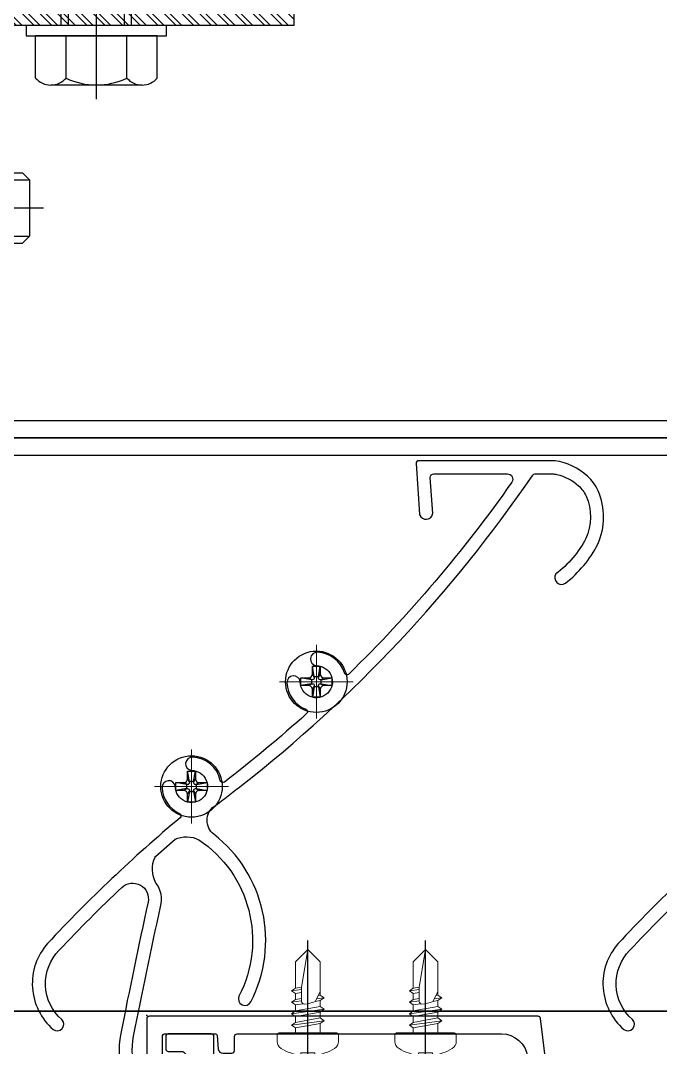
# Model space of a CAD drawing. Header units: millimetres. Extents: x -1379 to 1385823, y -4884429 to 548763.
# Drawn here: x 454575.7 to 454648.5, y -2440390.8 to -2440273.8 of the extents above; entities that cross this region are included whole.
import ezdxf

# ---------------------------------------------------------------- set-up
doc = ezdxf.new("R2010")
doc.units = ezdxf.units.MM
doc.set_wipeout_variables(frame=1)
doc.linetypes.add('CENTER', pattern=[50.800000000000004, 31.75, -6.35, 6.35, -6.35])
doc.linetypes.add('HIDDEN', pattern=[0.375, 0.25, -0.125])
for name, color, linetype in [('000 - STRUCTURE_STEEL_ACCESORIES_MAIN_COLOR_2', 7, 'Continuous'), ('000 - STRUCTURE_STEEL_ACCESORIES_WIPEOUT_', 7, 'Continuous'), ('010 - ASPG_ACCESSORIES_HATCH_', 7, 'Continuous'), ('010 - ASPG_ACCESSORIES_MAIN_COLOR_1', 7, 'Continuous'), ('010 - ASPG_ACCESSORIES_SUB_COLOR_1', 7, 'Continuous'), ('010 - ASPG_ACCESSORIES_SUB_COLOR_2', 7, 'Continuous'), ('010 - ASPG_ACCESSORIES_SYMBOL_', 7, 'Continuous'), ('010 - ASPG_ACCESSORIES_WIPEOUT_', 7, 'Continuous'), ('010 - ASPG_EXTR_DEF_SUB', 7, 'Continuous'), ('010 - ASPG_EXTR_MAIN_COLOR_2', 7, 'Continuous'), ('010 - ASPG_FASTERN_DEF_SUB', 7, 'Continuous'), ('010 - ASPG_FASTERN_MAIN_COLOR_1', 7, 'Continuous'), ('010 - ASPG_FASTERN_SUB_COLOR_2', 7, 'Continuous'), ('010 - ASPG_FASTERN_SUB_COLOR_3', 7, 'Continuous'), ('010 - ASPG_FRAMING_MAIN_COLOR_2', 7, 'Continuous'), ('010 - ASPG_FRAMING_SUB_COLOR_2', 7, 'Continuous'), ('010 - ASPG_FRAMING_WIPEOUT_', 7, 'Continuous'), ('BOLT & SCREW', 7, 'Continuous'), ('Center Line', 7, 'CENTER')]:
    doc.layers.add(name, color=color, linetype=linetype)
doc.layers.add('12-GRID', color=7, linetype='CENTER', lineweight=13)
doc.layers.add('SCREW', color=7, linetype='Continuous', lineweight=5)
pattern_1 = [(45, (68845973.91123614, -106253.6340706302), (-4.041115254481119, 4.041115254481119), []), (45, (68845976.60531414, -106253.6340706302), (-4.041115254481119, 4.041115254481119), [])]

# ---------------------------------------------------------------- blocks, each defined once
blk = doc.blocks.new('PZG35-9D5')
at = {"layer": 'Center Line', "color": 7}
blk.add_line((1.4210854715202e-14, 3.733653355866409), (1.4210854715202e-14, -10.53404386090006), dxfattribs=at)
at = {"layer": 'SCREW', "color": 7}
for p, q in [((-1.399999999999963, 2.842170943040401e-14), (-1.399999999999963, -1.090192378864657)), ((1.399999999999991, 0), (1.399999999999991, -0.5901923788647139)), ((-1.850000000000009, -1.399999999999977), (1.850000000000037, -0.8999999999999773)), ((-1.850000000000009, -1.399999999999977), (-1.399999999999963, -1.090192378864685)), ((-1.399999999999963, -1.090192378864685), (1.399999999999991, -0.5901923788646855)), ((1.850000000000037, -0.8999999999999773), (1.399999999999991, -0.5901923788646855)), ((1.850000000000037, -0.8999999999999773), (1.399999999999991, -1.209807621135297)), ((-1.850000000000009, -1.399999999999977), (-1.399999999999963, -1.709807621135297)), ((-1.850000000000009, -2.699999999999989), (1.850000000000037, -2.199999999999989)), ((-1.399999999999963, -1.709807621135297), (1.399999999999991, -1.209807621135297)), ((-1.399999999999963, -1.709807621135269), (-1.399999999999963, -2.390192378864697)), ((-1.399999999999963, -2.390192378864697), (1.399999999999991, -1.890192378864697)), ((1.399999999999991, -1.209807621135269), (1.399999999999991, -1.890192378864725)), ((1.850000000000037, -2.199999999999989), (1.399999999999991, -1.890192378864697)), ((1.850000000000037, -2.199999999999989), (1.399999999999991, -2.509807621135309)), ((-1.850000000000009, -2.699999999999989), (-1.399999999999963, -2.390192378864697)), ((-1.850000000000009, -2.699999999999989), (-1.399999999999963, -3.009807621135309)), ((-1.399999999999963, -3.009807621135309), (1.399999999999991, -2.509807621135309)), ((-1.399999999999963, -3.009807621135309), (-1.399999999999963, -3.690192378864708)), ((0.5619885887190463, -3.339837273736322), (1.399999999999991, -3.190192378864708)), ((0.7141825614195483, -3.653488843051434), (1.850000000000037, -3.5)), ((1.399999999999991, -2.50980762113528), (1.399999999999991, -3.190192378864708)), ((1.850000000000037, -3.5), (1.399999999999991, -3.190192378864708)), ((1.850000000000037, -3.5), (1.399999999999991, -3.80980762113532)), ((-1.850000000000009, -4), (-1.399999999999963, -3.690192378864708)), ((-1.850000000000009, -4), (-0.9911470940920566, -3.883938796498938)), ((-1.850000000000009, -4), (-1.399999999999963, -4.30980762113532)), ((-1.399999999999963, -3.690192378864708), (-0.8446989986695002, -3.591031485769975)), ((-1.399999999999963, -4.30980762113532), (-1.184865735341859, -4.271390788160659)), ((-1.399999999999963, -4.309807621135349), (-1.399999999999963, -8.099999999999966)), ((0.7141825614195483, -3.932275020881832), (1.399999999999991, -3.80980762113532)), ((0.7141825614195483, -4.612659778611231), (1.399999999999991, -4.49019237886472)), ((1.399999999999991, -3.809807621135349), (1.399999999999991, -4.490192378864691)), ((1.850000000000037, -4.800000000000011), (1.399999999999991, -4.49019237886472)), ((0.7141825614195483, -4.953488843051389), (1.850000000000037, -4.800000000000011)), ((0.7141825614195483, -5.232275020881843), (1.399999999999991, -5.109807621135332)), ((1.850000000000037, -4.800000000000011), (1.399999999999991, -5.109807621135332)), ((1.399999999999991, -5.109807621135332), (1.399999999999991, -8.099999999999966)), ((1.4210854715202e-14, -9.5), (-1.399999999999963, -8.099999999999966)), ((1.4210854715202e-14, -9.5), (1.399999999999991, -8.099999999999966))]:
    blk.add_line(p, q, dxfattribs=at)
blk.add_lwpolyline([(1.4210854715202e-14, -9.5), (0.7141825614195483, -5.232275020881843), (0.7141825614195483, -3.600899293750615, 0.4176573264866609), (0.4106596181599826, -3.300919979679151, 0.1081021898226624), (-0.8446989986694433, -3.591031485769975), (-1.399999999999991, -4.701675652739141)], format="xyb", dxfattribs=at)
blk = doc.blocks.new('*U3139')
at = {"layer": 'SCREW', "color": 7}
blk.add_lwpolyline([(3.026373332565058, 1.780836269555209, 0.09905967801670053), (0.7999999999999687, 2.546427498927414), (0.7999999999999687, 2.274284095813357), (-0.800000000000054, 2.274284095813357), (-0.800000000000054, 2.546427498927414, 0.09905967801670058), (-3.026373332565143, 1.780836269555209, 0.2665876613401604), (-3.500000000000043, 0.9556546004010897), (-3.500000000000043, 0.1999999999999886, 0.4142135623730938), (-3.300000000000054, 0), (3.299999999999997, 0, 0.4142135623731049), (3.499999999999986, 0.1999999999999886), (3.499999999999957, 0.9556546004010897, 0.2665876613401604)], format="xyb", close=True, dxfattribs=at)
blk.add_blockref('PZG35-9D5', (-1.4210854715202e-14, 0), dxfattribs=at)
blk = doc.blocks.new('*U3144')
at = {"color": 7}
blk.add_point((0, 0), dxfattribs=at)
at = {"layer": '010 - ASPG_ACCESSORIES_MAIN_COLOR_1', "color": 7}
blk.add_lwpolyline([(-39.69999999902211, -0.5999999995172398, 0.4142135623731156), (-39.99999999883585, -0.8999999995638059), (-39.99999999883585, -7.366962144914214, 0.5773502691897371), (-39.65044321701862, -7.568778847059366), (-36.64260295056738, -5.832201459393036, 0.7673269879794871), (-36.78520590183325, -5.299999999645297), (-37.89999999874271, -5.299999999645297, -0.4142135623735732), (-38.19999999902211, -4.999999999656938), (-38.19999999902211, -2.799999999587089, -0.4142135623730951), (-37.99999999883585, -2.59999999951724), (-32.18326623388566, -2.59999999951724, -0.3888787318530097), (-31.98402729420923, -2.782568851142787), (-31.8474567013327, -4.343577870872468, 0.3888787318530089), (-31.34935935237445, -4.799999999528882), (-30.29999999911524, -4.799999999528882, 0.4142135623732408), (-29.99999999883585, -4.499999999540523), (-29.99999999883585, -2.899999999505599, -0.4142135623731785), (-29.69999999902211, -2.59999999951724), (0.4107479506637901, -2.59999999951724, -0.3789692262628873), (3.38851808081381, -5.235465979035143), (7.952927200356498, -42.5207682372482, 0.4465929586642906), (11.6177961837966, -45.07649022702281, -0.4898018444424612), (16.07846395508386, -48.68238816667036), (16.06490363762714, -49.36225294566866, -0.1824796859550777), (15.80227640201338, -50.01801436272836, -0.2679491924113072), (15.32539491611533, -50.16829426406803, 1.122114645179816), (15.09990952932276, -52.3421093734276, 0.4050039718497206), (18.0645059288945, -49.40213623346681), (18.07806624681689, -48.72227145435209, 0.4898054953707174), (11.15966573380865, -43.12966807454978, -0.4465970485362636), (9.938031048281118, -42.27776159492242), (4.866356541635469, -0.8481197821154633, 0.3641755342157969), (4.570876519894227, -0.5999999995172398)], format="xyb", close=True, dxfattribs=at)
at = {"layer": '010 - ASPG_EXTR_DEF_SUB', "color": 7}
for p in [(-39.99999999883585, -0.4999999995172402), (43.44495566345738, -76.89999999944341), (43.44495566345738, -77.49999999954052)]:
    blk.add_point(p, dxfattribs=at)
at = {"layer": '010 - ASPG_EXTR_MAIN_COLOR_2', "color": 7}
blk.add_lwpolyline([(11.37409105408005, -48.15170148877115), (11.47245816211216, -47.43577758665815), (12.17779493960552, -47.55667202338264), (12.29266474000178, -46.78670596401826, -0.5355375090189683), (14.1918134491425, -49.16870282323253, 0.9915718169393263), (15.66379558271728, -49.57599316951273, 1.157025413028558), (8.792231505503878, -48.77291728999153, -0.6885576205791355), (8.274611146422103, -48.98797988444021), (-17.14292736421339, -22.16859813180672), (-32.34153279638849, -6.131750148785431), (-32.34153279638849, -2.899999981694054, 0.4143115081626392), (-32.64163311407901, -2.59999999951724), (-37.54163311352022, -2.59999999951724, 0.4141156188887998), (-37.84153278893791, -2.899999981635847), (-37.84153278893791, -4.299999988411218, 0.4142135623731781), (-37.54153279098682, -4.599999986478724), (-35.98884801496752, -4.599999986478724, -0.205894629290155), (-35.77110154624097, -4.693635078269653), (33.22969053988345, -77.49999999954052), (43.14495566324331, -77.49999999954052, 0.6681786376628355), (43.35708769806661, -76.98786796536915), (40.5215537941549, -74.1523340573247, 0.6681786381757795), (40.00942175951786, -74.36446609156592), (40.00942175951786, -75.99999999802712), (33.87471885257401, -75.99999999802712), (11.86384030175395, -52.7751643466243, -0.5583539238224016), (12.08261241135187, -51.95244935475676, 0.7662751832817146), (12.03674733010121, -50.39291741001107, -0.4385828234445206), (10.70630855322815, -48.05207626283555)], format="xyb", close=True, dxfattribs=at)
at = {"layer": 'SCREW', "color": 7, "rotation": 180}
for p in [(-21.64901723782532, -2.499999999924694), (-8.237076249206439, -2.499999999924694)]:
    blk.add_blockref('*U3139', p, dxfattribs=at)
blk = doc.blocks.new('*U3052')
at = {"color": 7}
blk.add_wipeout([(1440.0000000029759, 4.0000000015470505), (60.00000000297587, 4.000000000000455), (60.00000000297587, 69.30000000000041), (1440.0000000029759, 69.300000001547)], dxfattribs=at).dxf.layer = '010 - ASPG_FRAMING_WIPEOUT_'
at = {"layer": '010 - ASPG_FRAMING_MAIN_COLOR_2', "color": 7}
blk.add_lwpolyline([(1410.00000000414, 69.30000000154668), (90.00000000181171, 69.3), (90.00000000181171, 6), (1410.00000000414, 6.000000001546685)], close=True, dxfattribs=at)
at = {"layer": '010 - ASPG_FRAMING_SUB_COLOR_2', "color": 7}
for points in [[(1440.000000002976, 4.000000001546685), (60.00000000297587, 4), (60.00000000297587, 69.3), (1440.000000002976, 69.30000000154668)], [(60.00000000297587, 2.000000000715772), (60.00000000297587, 4), (1440.000000002976, 4.000000001546685), (1440.000000002976, 2.000000002262457)]]:
    blk.add_lwpolyline(points, close=True, dxfattribs=at)
at = {"color": 7, "rotation": 180}
for p in [(1326.770309460117, 69.3), (1391.770309460117, 69.3)]:
    blk.add_blockref('*U3144', p, dxfattribs=at)
blk = doc.blocks.new('*U3138')
at = {"layer": '12-GRID', "color": 7, "linetype": 'CENTER'}
for p, q in [((5.684341886080801e-14, -6.200000000000029), (5.684341886080801e-14, 2.200000000000029)), ((-4.199999999999973, -2), (4.200000000000085, -2))]:
    blk.add_line(p, q, dxfattribs=at)
at = {"layer": 'BOLT & SCREW', "color": 7}
for p, q in [((-0.2288719817826677, -1.446462371730204), (-0.4418749999998197, -0.2325000000002947)), ((-0.2288719817826677, -1.542256036434869), (-0.4418749999998197, -1.116250000000048)), ((0.2288719817822642, -1.446462371730562), (0.4418749999996946, -0.2324999999999764)), ((0.2288719817822642, -1.542256036434869), (0.4418749999996946, -1.116250000000048)), ((-0.553537628269381, -1.771128018217196), (-1.767499999999847, -1.558125000000442)), ((-0.553537628269381, -2.228871981782805), (-1.767500000000483, -2.441875000000354)), ((-0.4577439635652332, -1.771128018217196), (-0.8837500000000146, -1.558125000000442)), ((-0.4577439635652332, -2.228871981782805), (-0.8837500000000146, -2.441875000000354)), ((0.4577439635647103, -1.771128018217196), (0.8837499999994917, -1.558125000000442)), ((0.4577439635647103, -2.228871981782805), (0.8837500000001283, -2.441874999999877)), ((0.5535376282692559, -1.771128018217196), (1.767500000000001, -1.558125000000124)), ((0.5535376282692559, -2.228871981782805), (1.767500000000001, -2.441874999999877)), ((-0.2288719817826677, -2.457743963565131), (-0.4418749999998197, -2.883750000000271)), ((-0.2288719817821107, -2.553537628269438), (-0.4418749999998197, -3.767500000000023)), ((0.4418749999996946, -2.883750000000271), (0.2288719817829008, -2.457743963565131)), ((0.2288719817829008, -2.553537628269438), (0.4418749999999732, -3.767500000000023))]:
    blk.add_line(p, q, dxfattribs=at)
for points in [[(-1.767500000000006, -1.558125000000442), (-0.8837500000001342, -1.558125000000442, 0.4142135623730394), (-0.4418749999998197, -1.116250000000048), (-0.4418749999998197, -0.2325000000002947), (0.4418749999996946, -0.2324999999999764), (0.4418749999996946, -1.116250000000048, 0.4142135623731505), (0.8837500000000089, -1.558125000000442), (1.76750000000012, -1.558125000000124), (1.76750000000012, -2.441874999999877), (0.8837500000000089, -2.441874999999877, 0.414213562373095), (0.4418749999996946, -2.883750000000271), (0.4418749999999732, -3.767500000000023), (-0.4418749999998197, -3.767500000000023), (-0.4418749999998197, -2.883750000000271, 0.4142135623730397), (-0.8837500000001342, -2.441875000000354), (-1.767500000000483, -2.441875000000354)], [(0.2288719817829008, -2.457743963565131, -0.414213562373095), (0.4577439635645909, -2.228871981782805), (0.5535376282692559, -2.228871981782805), (0.5535376282692559, -1.771128018217196), (0.4577439635645909, -1.771128018217196, -0.4142135623730951), (0.228871981782105, -1.542256036434869), (0.228871981782105, -1.446462371730562), (-0.2288719817826677, -1.446462371730204), (-0.2288719817826677, -1.542256036434869, -0.4142135623730951), (-0.4577439635649944, -1.771128018217196), (-0.553537628269381, -1.771128018217196), (-0.553537628269381, -2.228871981782805), (-0.4577439635649944, -2.228871981782805, -0.4142135623730951), (-0.2288719817826677, -2.457743963565131), (-0.2288719817822698, -2.553537628269438), (0.2288719817829008, -2.553537628269438)]]:
    blk.add_lwpolyline(points, format="xyb", close=True, dxfattribs=at)
blk.add_circle((5.684341886080801e-14, -2), 3.5, dxfattribs=at)
blk = doc.blocks.new('*U3025')
at = {"layer": '010 - ASPG_EXTR_MAIN_COLOR_2', "color": 7}
for points in [[(0.8860520706512034, -3.347536196233705, -0.2636109069978752), (-1.721774552483112, 4.512981288600713, -0.004854851929905817), (1.341383616439998, 19.2550770000089, 0.2339601468136614), (0.8154424866661429, 21.95487343822606, -0.2408104543272742), (0.7103134100325406, 24.90310810686788, -0.1041570884704408), (0.7846048693172634, 25.00194829818793), (2.993019639980048, 26.93374890863197, -0.2290212912668875), (5.700679264031351, 26.88725557026919, -0.3817208427142056), (10.27361959358677, 9.069098417588975, 0.9773819303748196), (11.62031129561365, 8.407760736416094, 0.3611050424324235), (7.408162182662636, 27.50327562558232, -0.4961260631527202), (7.442922529298812, 30.68812541745137, 0.003188108562510474), (9.055809630081058, 31.90200527419802, -0.00282652430436861), (10.56195585662499, 33.06505110464059, 0.07704788012868193), (43.74152756202966, 68.43644483829848, -0.2476739044870795), (43.98918861569837, 68.56714037142228), (45.98408938199282, 68.56714037142228, -0.04413111325910057), (46.47282481612638, 68.50458020233782, -0.1258462906385483), (48.96367690106854, 67.20642238203436, -0.09885145914925667), (49.81734006712213, 66.03380806540372, -0.2058282691334744), (49.79366642143577, 61.20460651122266, -0.1151163694662807), (46.36832412844524, 57.18072180578019, 0.822373071447778), (47.45504629053175, 56.10392398637487, 0.109184526549196), (51.14860093407333, 60.55948756891303, 0.2083234795678962), (51.18942684633657, 66.64026457507862, 0.1005277992320483), (49.97230913909152, 68.31671042181551, 0.1451157280627245), (46.29230913100764, 70.06714037148049), (30.75877492781729, 70.06714037148049, 0.4336592857269459), (30.45942675694823, 69.74737493513385), (30.84137786505744, 63.96271307504503, 0.0820690263538202), (30.86365129332989, 63.86745857034111, 0.7206537881255028), (32.32908650487661, 63.97254170040833, 0.07922428198988747), (32.33778353128582, 64.06661670526955), (32.06877322634682, 68.14078645635163, -0.4336592857264138), (32.46790412114933, 68.56714037142228), (40.86119298776612, 68.56714037148049, -0.6073848710044985), (41.35211022105068, 67.62217621324817, -0.04582868044492008), (22.7838222887367, 45.76076047366951, -0.5604921351226578), (22.28750535612926, 45.88571992132347, 0.3178599151680848), (19.21191141987219, 48.23749049525941, 0.9532878111822051), (19.08207267895341, 46.7159340956714, -2.423003988231831), (17.25806952221319, 44.8917371754651, 0.9523147976297285), (15.73634468205273, 44.76348824845627, 0.3008214087947553), (17.8898747372441, 41.75529025442665, -0.5604921351218277), (17.98351840674877, 41.2521240550559, -0.01942473842078824), (8.623925091698766, 33.4605261705583, -0.5525007933269362), (8.147498584818095, 33.63667257985799, 0.3444609008774969), (4.989498805254698, 36.29767865996109, 0.9520149233436535), (4.861577656120062, 34.77593409566907, -2.42318646531747), (3.037574998568743, 32.95193143776851, 0.9520149233867892), (1.515830433927476, 32.82401028892491, 0.2853998218446234), (3.493024077732116, 29.88851448276546, -0.5533776808031501), (3.562908510211855, 29.38496566255344, 0.03067395406819984), (-11.53698711935431, 15.0572996455594, 0.4171002255848137), (-10.88563127024099, 5.272964205185417, 0.9355530918984264), (-9.9033358450979, 6.406584819720592, -0.4344100119147308), (-10.19664548011497, 14.29476617486216, -0.01499848524836865), (-3.079435193911195, 21.45455419190694, -0.7383485292466446), (-0.08286065561696887, 19.76412730314769, 0.004917316774645771), (-3.1933000148274, 4.803864106419496, 0.2636109069979271), (-0.119790066499263, -4.460317215009127)], [(68.56290851021186, 29.38496566254092, 0.03067395406819984), (53.46301288064569, 15.05729964554688, 0.4171002255848137), (54.11436872975901, 5.272964205172897, 0.9355530918984264), (55.0966641549021, 6.406584819708073, -0.4344100119147308), (54.80335451988503, 14.29476617484964, -0.01499848524836865), (61.92056480608881, 21.45455419189442, -0.7383485292466446)]]:
    blk.add_lwpolyline(points, format="xyb", dxfattribs=at)
at = {"color": 7, "rotation": 179.999999999989}
for p in [(19.08686374500394, 42.88714037142927), (4.866368722636253, 30.94714037142694)]:
    blk.add_blockref('*U3138', p, dxfattribs=at)
blk = doc.blocks.new('*U2620')
at = {"layer": '010 - ASPG_ACCESSORIES_SUB_COLOR_2', "color": 7}
for p, q in [((-2.084999999999127, -1.547816335794778), (-2.084999999999127, 0)), ((2.084999999999013, -1.047816335789321), (2.084999999999127, 0)), ((-2.084999999999127, -1.547816335789321), (2.084999999999127, -1.047816335789321)), ((2.729999999999563, -1.399999999995998), (2.084999999999127, -1.047816335789321)), ((-2.729999999999563, -1.899999999995998), (2.729999999999563, -1.399999999995998)), ((-2.729999999999563, -1.899999999995998), (-2.084999999999127, -1.547816335789321)), ((-2.729999999999563, -1.899999999995998), (-2.084999999999127, -2.252183664200857)), ((-2.084999999999127, -2.252183664200857), (2.084999999999127, -1.752183664200857)), ((-2.084999999999013, -3.347816335790412), (-2.084999999999127, -2.252183664206314)), ((2.729999999999563, -1.399999999995998), (2.084999999999127, -1.752183664200857)), ((2.084999999999013, -2.847816335790412), (2.0849999999989, -1.752183664201084)), ((-2.729999999999563, -3.69999999999709), (2.729999999999563, -3.19999999999709)), ((-2.729999999999563, -3.69999999999709), (-2.084999999999127, -3.347816335790412)), ((-2.084999999999127, -3.347816335790412), (2.084999999999127, -2.847816335790412)), ((2.729999999999563, -3.19999999999709), (2.084999999999127, -2.847816335790412)), ((2.729999999999563, -3.19999999999709), (2.084999999999127, -3.552183664201948)), ((-2.729999999999563, -3.69999999999709), (-2.084999999999127, -4.052183664201948)), ((-2.084999999999127, -4.052183664201948), (2.084999999999127, -3.552183664201948)), ((-2.0849999999989, -5.147816335791504), (-2.084999999999013, -4.052183664201948)), ((-2.084999999999127, -5.147816335791504), (2.084999999999127, -4.647816335791504)), ((-2.084999999999127, -5.147816335791504), (2.084999999999127, -4.647816335791504)), ((2.084999999999241, -4.647816335791504), (2.084999999999241, -3.552183664201948)), ((2.729999999999563, -4.999999999998181), (2.084999999999127, -4.647816335791504)), ((2.729999999999563, -4.999999999998181), (2.084999999999127, -4.647816335791504)), ((-2.729999999999563, -5.499999999998181), (2.729999999999563, -4.999999999998181)), ((-2.729999999999563, -5.499999999998181), (2.729999999999563, -4.999999999998181)), ((-2.729999999999563, -5.499999999998181), (-2.084999999999127, -5.147816335791504)), ((-2.729999999999563, -5.499999999998181), (-2.084999999999127, -5.147816335791504)), ((-2.729999999999563, -5.499999999998181), (-2.084999999999127, -5.852183664203039)), ((-2.729999999999563, -5.499999999998181), (-2.084999999999127, -5.852183664203039)), ((-2.084999999999127, -5.852183664203039), (2.084999999999127, -5.352183664203039)), ((-2.084999999999127, -5.852183664203039), (2.084999999999127, -5.352183664203039)), ((2.729999999999563, -4.999999999998181), (2.084999999999127, -5.352183664203039)), ((2.729999999999563, -4.999999999998181), (2.084999999999127, -5.352183664203039)), ((2.084999999999127, -6.447816335792595), (2.084999999999127, -5.352183664203039)), ((2.084999999999127, -6.447816335792595), (2.084999999999241, -5.352183664203039)), ((-2.729999999999563, -7.299999999999272), (2.729999999999563, -6.799999999999272)), ((-2.729999999999563, -7.299999999999272), (-2.084999999999127, -6.947816335792595)), ((-2.084999999999127, -6.947816335792595), (-2.0849999999989, -5.852183664203039)), ((-2.084999999999127, -6.947816335792595), (-2.084999999999127, -5.852183664203039)), ((-2.084999999999127, -6.947816335792595), (2.084999999999127, -6.447816335792595)), ((2.729999999999563, -6.799999999999272), (2.084999999999127, -6.447816335792595)), ((2.729999999999563, -6.799999999999272), (2.084999999999127, -7.152183664204131)), ((-2.729999999999563, -7.299999999999272), (-2.084999999999127, -7.652183664204131)), ((-2.084999999999127, -7.652183664204131), (2.084999999999127, -7.152183664204131)), ((-2.084999999999127, -8.747816335793686), (-2.084999999999127, -7.652183664204131)), ((2.084999999999127, -8.247816335793686), (2.084999999999127, -7.152183664204131)), ((-2.729999999999563, -9.099999999998545), (-2.084999999999127, -8.747816335793686)), ((-2.729999999999563, -9.099999999998545), (-1.568355612604137, -8.982641209644498)), ((-2.729999999999563, -9.099999999998545), (-2.084999999999127, -9.452183664205222)), ((-2.084999999999127, -8.747816335793686), (-1.064489079482883, -8.605286877620529)), ((0.4333070988686814, -8.43729858455481), (2.084999999999127, -8.247816335793686)), ((0.7141825614198751, -8.775605983184505), (2.729999999999563, -8.599999999998545)), ((0.7141825614198751, -9.102437496409038), (2.084999999999127, -8.952183664205222)), ((2.729999999999563, -8.599999999998545), (2.084999999999127, -8.247816335793686)), ((2.729999999999563, -8.599999999998545), (2.084999999999127, -8.952183664205222)), ((2.084999999999127, -10.04781633579296), (2.084999999999127, -8.952183664205222)), ((-2.084999999999127, -9.452183664205222), (-1.629698446698967, -9.388594061787444)), ((-2.084999999999127, -10.54781633579296), (-2.084999999999127, -9.452183664205222)), ((-2.084999999999127, -10.54781633579296), (-1.798826981090315, -10.50784803706301)), ((0.7141825614198751, -10.20507654483481), (2.084999999999127, -10.04781633579296)), ((0.7141825614198751, -10.57560598318378), (2.729999999999563, -10.39999999999964)), ((2.729999999999563, -10.39999999999964), (2.084999999999127, -10.04781633579296)), ((2.729999999999563, -10.39999999999964), (2.084999999999127, -10.75218366420449)), ((-2.729999999999563, -10.89999999999964), (-2.084999999999127, -10.54781633579296)), ((-2.729999999999563, -10.89999999999964), (-1.844567201240352, -10.81054635710279)), ((-2.729999999999563, -10.89999999999964), (-2.084999999999127, -11.25218366420449)), ((-2.084999999999127, -11.25218366420449), (-1.907557413303948, -11.22740118002912)), ((-2.084999999999127, -12.40167565273805), (-2.084999999999127, -11.25218366420449)), ((0.7141825614198751, -10.90243749640831), (2.084999999999127, -10.75218366420449)), ((2.084999999999127, -10.75218366420449), (2.084999999999127, -15.59999999999854)), ((-2.084999999999127, -12.40167565273805), (-2.084999999999127, -15.59999999999854)), ((0, -17.19999999999891), (-2.084999999999127, -15.59999999999854)), ((0, -17.19999999999891), (2.084999999999127, -15.59999999999854))]:
    blk.add_line(p, q, dxfattribs=at)
blk.add_lwpolyline([(0, -17.19999999999891), (0.7141825614198751, -11.45704931750151), (0.7141825614198751, -8.736688384093213, 0.4176573264866609), (0.4106596181591158, -8.436709070021607, 0.07099332720072511), (-1.529698998669119, -8.726820576112004), (-2.084999999999127, -12.40167565273805)], format="xyb", dxfattribs=at)
at = {"layer": '010 - ASPG_ACCESSORIES_SYMBOL_', "color": 7, "linetype": 'CENTER'}
blk.add_line((0, 6.142561988594025), (0, -18.19999999999891), dxfattribs=at)
at = {"layer": '010 - ASPG_FASTERN_MAIN_COLOR_1', "color": 7}
for p, q in [((-4.170000000000073, 5.049999999999272), (-4.170000000000073, 1.200000000000728)), ((3.127500000000509, 5.450000000000728), (-3.127500000000509, 5.450000000000728)), ((-2.084999999999127, 5.049999999999272), (-2.084999999999127, 1.200000000000728)), ((2.084999999999127, 5.049999999999272), (2.084999999999127, 1.200000000000728)), ((4.170000000000073, 5.049999999999272), (4.170000000000073, 1.200000000000728)), ((-5.200000000000728, 0.8500000000003638), (-4.170000000000073, 1.200000000000728)), ((4.170000000000073, 1.200000000000728), (-4.170000000000073, 1.200000000000728)), ((-2.57630675031578, 0.8500000000003638), (-2.084999999999127, 1.200000000000728)), ((2.44630675031658, 0.8500000000003638), (2.084999999999127, 1.200000000000728)), ((5.200000000000728, 0.8500000000003638), (4.170000000000073, 1.200000000000728)), ((-5.5, 0.5499999999992724), (-5.5, 0)), ((5.5, 0), (-5.5, 0)), ((5.200000000000728, 0.8500000000003638), (-5.200000000000728, 0.8500000000003638)), ((5.5, 0.5499999999992724), (5.5, 0))]:
    blk.add_line(p, q, dxfattribs=at)
for centre, radius, start, end in [((-3.127500000000509, 3.891492187500262), 1.55850781249987, 48.01707852331997, 131.98292147668), ((0, -0.1840312499989523), 5.634031249999114, 68.2799117114248, 111.7200882885752), ((3.127500000000509, 3.891492187500262), 1.558507812499965, 48.01707852331997, 131.98292147668), ((-5.200000000000728, 0.5499999999992724), 0.3, 90, 180), ((5.200000000000728, 0.5499999999992724), 0.3, 0, 90)]:
    blk.add_arc(centre, radius, start, end, dxfattribs=at)
blk = doc.blocks.new('G$C7D677D58')
at = {"layer": '010 - ASPG_FASTERN_MAIN_COLOR_1'}
h = blk.add_hatch(dxfattribs=at)
h.set_pattern_fill('ANSI35', scale=0.02, angle=280.6768409131589, style=0)
h.set_pattern_definition([(145.6768409131589, (67.45353497568851, -13.09426057516771), (0.00281929956869494, 0.00412935224241727), []), (145.6768409131589, (67.45006064978782, -13.09491560150343), (0.00281929956869494, 0.00412935224241727), [0.006249999999999968, -0.001249999999999992, 0, -0.001249999999999992])])
h.paths.add_polyline_path([(0.02989179726182556, 0.01545000000078289), (0.02447319464567954, 0.01545000000078289), (0.02447319464567954, 0.0005500000004303729), (0.02989179726182556, 0.0005500000004303729)])
at = {"layer": '010 - ASPG_FASTERN_DEF_SUB', "color": 7, "ltscale": 0.1}
blk.add_line((0.03829179726176335, 0.007999999999924512), (0, 0.007999999999924512, -2.806346833239134e-06), dxfattribs=at)
at = {"layer": '010 - ASPG_FASTERN_MAIN_COLOR_1', "color": 7}
for p, q in [((0.01327319464712673, 0, -2.806346833239134e-06), (0.01327319464712673, 0.01599999999996271, -2.806346833239134e-06)), ((0.01327319464712673, 0.01599999999996271, -2.806346833239134e-06), (0.01447319464705288, 0.01599999999996271, -2.806346833239134e-06)), ((0.01447319464705288, 0.01599999999996271, -2.806346833239134e-06), (0.01447319464705288, 0, -2.806346833239134e-06)), ((0.02989179726182556, 0), (0.02989179726182556, 0.01599999999996271)), ((0.02989179726182556, 0.01599999999996271), (0.03109179726175171, 0.01599999999996271)), ((0.03109179726175171, 0.01599999999996271), (0.03109179726175171, 0)), ((0.01247319464710017, 0.01492820323028354, -2.806346833239134e-06), (0.007673194646940829, 0.01492820323028354, -2.806346833239134e-06)), ((0.03109179726175171, 0.001071796769679167), (0.03109179726175171, 0.01492820323028354)), ((0.03589179726191105, 0.01492820323028354), (0.03109179726175171, 0.01492820323028354)), ((0.006873194647141645, 0.002803847577297347, -2.806346833239134e-06), (0.006873194647141645, 0.01319615242266536, -2.806346833239134e-06)), ((0.01327319464712673, 0.002803847577297347, -2.806346833239134e-06), (0.01327319464712673, 0.01319615242266536, -2.806346833239134e-06)), ((0.03669179726193761, 0.002803847577297347), (0.03669179726193761, 0.01319615242266536)), ((0.002400000000079672, 0.01199999999994361, -2.806346833239134e-06), (0.001600000000053114, 0.01119999999991705, -2.806346833239134e-06)), ((0.006873194647141645, 0.01199999999994361, -2.806346833239134e-06), (0.002400000000079672, 0.01199999999994361, -2.806346833239134e-06)), ((0.001600000000053114, 0.00479999999993197, -2.806346833239134e-06), (0.001600000000053114, 0.01119999999991705, -2.806346833239134e-06)), ((0.006873194647141645, 0.01119999999991705, -2.806346833239134e-06), (0.001600000000053114, 0.01119999999991705, -2.806346833239134e-06)), ((0.01247319464710017, 0.01146410161504718, -2.806346833239134e-06), (0.007673194646940829, 0.01146410161504718, -2.806346833239134e-06)), ((0.03589179726191105, 0.01146410161504718), (0.03109179726175171, 0.01146410161504718)), ((0.006873194647141645, 0.00479999999993197, -2.806346833239134e-06), (0.001600000000053114, 0.00479999999993197, -2.806346833239134e-06)), ((0.002400000000079672, 0.003999999999905413, -2.806346833239134e-06), (0.001600000000053114, 0.00479999999993197, -2.806346833239134e-06)), ((0.006873194647141645, 0.003999999999905413, -2.806346833239134e-06), (0.002400000000079672, 0.003999999999905413, -2.806346833239134e-06)), ((0.01247319464710017, 0.00453589838480184, -2.806346833239134e-06), (0.007673194646940829, 0.00453589838480184, -2.806346833239134e-06)), ((0.03589179726191105, 0.00453589838480184), (0.03109179726175171, 0.00453589838480184)), ((0.01247319464710017, 0.001071796769679167, -2.806346833239134e-06), (0.007673194646940829, 0.001071796769679167, -2.806346833239134e-06)), ((0.01447319464705288, 0, -2.806346833239134e-06), (0.01327319464712673, 0, -2.806346833239134e-06)), ((0.03109179726175171, 0), (0.02989179726182556, 0)), ((0.03589179726191105, 0.001071796769679167), (0.03109179726175171, 0.001071796769679167))]:
    blk.add_line(p, q, dxfattribs=at)
blk.add_lwpolyline([(0.02989179726182556, 0.01545000000078289), (0.02447319464567954, 0.01545000000078289), (0.02447319464567954, 0.0005500000004303729), (0.02989179726182556, 0.0005500000004303729)], close=True, dxfattribs=at)
at = {"layer": '010 - ASPG_FASTERN_MAIN_COLOR_1', "color": 7, "elevation": -2.806346833239134e-06}
for points in [[(0.007673194646940829, 0.01492820323028354, 0.4618802153516978), (0.007673194646940829, 0.01146410161504718, 0.2309401076757868), (0.007673194646940829, 0.00453589838480184, 0.461880215351701), (0.007673194646940829, 0.001071796769679167)], [(0.01247319464710017, 0.01492820323028354, -0.4618802153516978), (0.01247319464710017, 0.01146410161504718, -0.2309401076757868), (0.01247319464710017, 0.00453589838480184, -0.461880215351701), (0.01247319464710017, 0.001071796769679167)], [(0.03589179726191105, 0.01492820323028354, -0.4618802153516978), (0.03589179726191105, 0.01146410161504718, -0.2309401076757868), (0.03589179726191105, 0.00453589838480184, -0.4618802153517009), (0.03589179726191105, 0.001071796769679167)]]:
    blk.add_lwpolyline(points, format="xyb", dxfattribs=at)
at = {"layer": '010 - ASPG_FASTERN_SUB_COLOR_2', "color": 7, "linetype": 'HIDDEN'}
for p, q in [((0.02989179726182556, 0.01199999999994361), (0.01447319464705288, 0.01199999999994361, -2.806346833239134e-06)), ((0.02989179726182556, 0.01119999999991705), (0.01447319464705288, 0.01119999999991705, -2.806346833239134e-06)), ((0.02989179726182556, 0.00479999999993197), (0.01447319464705288, 0.00479999999993197, -2.806346833239134e-06)), ((0.02989179726182556, 0.003999999999905413), (0.01447319464705288, 0.003999999999905413, -2.806346833239134e-06))]:
    blk.add_line(p, q, dxfattribs=at)
blk = doc.blocks.new('010 - ASPG_ACCESSORIES_BRACKET_FOR_FRAME_TYPE-1_CUT-VIEW')
at = {"color": 7}
blk.add_wipeout([(4.656612873077393e-10, 25.00000000008731), (4.656612873077393e-10, 1.8189894035458565e-12), (40, 1.8189894035458565e-12), (40, 3.000000000153044), (3.0000000003213074, 3.000000000153044), (3.0000000003213074, 25.00000000008731)], dxfattribs=at).dxf.layer = '010 - ASPG_ACCESSORIES_WIPEOUT_'
at = {"layer": '010 - ASPG_ACCESSORIES_HATCH_'}
h = blk.add_hatch(dxfattribs=at)
h.set_pattern_fill('ANSI32', scale=0.03)
h.set_pattern_definition(pattern_1)
h.paths.add_polyline_path([(1.452183664310724, 16.08500000019558), (1.100000000093132, 16.73000000005413), (0.7478163363412023, 16.08500000019558), (4.656612873077393e-10, 16.08500000019558), (4.656612873077393e-10, 25.00000000008731), (3.000000000465661, 25.00000000008731), (2.9848025678657, 16.08500000019558)])
h = blk.add_hatch(dxfattribs=at)
h.set_pattern_fill('ANSI32', scale=0.03)
h.set_pattern_definition(pattern_1)
h.paths.add_polyline_path([(4.656612873077393e-10, 0), (4.656612873077393e-10, 11.78062006374239), (0.1825785292312503, 11.91500000003725), (1.247816335875541, 11.91500000003725), (1.600000000558794, 11.27000000019325), (1.952183664776385, 11.91500000003725), (3.000000000465661, 11.9150000000518), (3.000000000465661, 3.000000000160071), (19.70000000018626, 3.000000000043656), (19.70000000018626, 1.164153218269348e-10)])
h = blk.add_hatch(dxfattribs=at)
h.set_pattern_fill('ANSI32', scale=0.03)
h.set_pattern_definition(pattern_1)
h.paths.add_polyline_path([(28.70000000018626, 1.164153218269348e-10), (28.70000000018626, 3.000000000043656), (40, 3.000000000160071), (40, 0)])
at = {"layer": '010 - ASPG_ACCESSORIES_MAIN_COLOR_1', "color": 7}
blk.add_lwpolyline([(4.656612873077393e-10, 25.00000000008731), (4.656612873077393e-10, 0), (40, 0), (40, 3.000000000160071), (3.000000000465661, 3.000000000160071), (3.000000000465661, 25.00000000008731)], close=True, dxfattribs=at)
at = {"layer": '010 - ASPG_ACCESSORIES_SUB_COLOR_1', "color": 7}
for points in [[(1.452183664310724, 16.08500000019558), (1.100000000093132, 16.73000000005413), (0.7478163363412023, 16.08500000019558), (4.656612873077393e-10, 16.08500000019558), (4.656612873077393e-10, 25.00000000008731), (3.000000000465661, 25.00000000008731), (2.9848025678657, 16.08500000019558)], [(4.656612873077393e-10, 0), (4.656612873077393e-10, 11.78062006374239), (0.1825785292312503, 11.91500000003725), (1.247816335875541, 11.91500000003725), (1.600000000558794, 11.27000000019325), (1.952183664776385, 11.91500000003725), (3.000000000465661, 11.9150000000518), (3.000000000465661, 3.000000000160071), (19.70000000018626, 3.000000000043656), (19.70000000018626, 1.164153218269348e-10)], [(28.70000000018626, 1.164153218269348e-10), (28.70000000018626, 3.000000000043656), (40, 3.000000000160071), (40, 0)]]:
    blk.add_lwpolyline(points, close=True, dxfattribs=at)
blk = doc.blocks.new('G$CF155826C')
at = {"layer": '010 - ASPG_FASTERN_DEF_SUB', "color": 7, "ltscale": 0.1}
blk.add_line((0, 0.007999999999924512), (0.03829179726176335, 0.007999999999924512, -2.806346833239134e-06), dxfattribs=at)
at = {"layer": '010 - ASPG_FASTERN_MAIN_COLOR_1', "color": 7}
for p, q in [((0.007200000000011642, 0.01599999999996271), (0.007200000000011642, 0)), ((0.00839999999993779, 0.01599999999996271), (0.007200000000011642, 0.01599999999996271)), ((0.00839999999993779, 0), (0.00839999999993779, 0.01599999999996271)), ((0.02381860261471047, 0.01599999999996271, -2.806346833239134e-06), (0.02381860261471047, 0, -2.806346833239134e-06)), ((0.02501860261463662, 0.01599999999996271, -2.806346833239134e-06), (0.02381860261471047, 0.01599999999996271, -2.806346833239134e-06)), ((0.02501860261463662, 0, -2.806346833239134e-06), (0.02501860261463662, 0.01599999999996271, -2.806346833239134e-06)), ((0.002399999999852298, 0.01492820323028354), (0.007200000000011642, 0.01492820323028354)), ((0.007200000000011642, 0.001071796769679167), (0.007200000000011642, 0.01492820323028354)), ((0.02581860261466318, 0.01492820323028354, -2.806346833239134e-06), (0.03061860261482252, 0.01492820323028354, -2.806346833239134e-06)), ((0.001599999999825741, 0.002803847577297347), (0.001599999999825741, 0.01319615242266536)), ((0.02501860261463662, 0.002803847577297347, -2.806346833239134e-06), (0.02501860261463662, 0.01319615242266536, -2.806346833239134e-06)), ((0.0314186026146217, 0.002803847577297347, -2.806346833239134e-06), (0.0314186026146217, 0.01319615242266536, -2.806346833239134e-06)), ((0.0314186026146217, 0.01199999999994361, -2.806346833239134e-06), (0.03589179726168368, 0.01199999999994361, -2.806346833239134e-06)), ((0.03589179726168368, 0.01199999999994361, -2.806346833239134e-06), (0.03669179726171024, 0.01119999999991705, -2.806346833239134e-06)), ((0.002399999999852298, 0.01146410161504718), (0.007200000000011642, 0.01146410161504718)), ((0.02581860261466318, 0.01146410161504718, -2.806346833239134e-06), (0.03061860261482252, 0.01146410161504718, -2.806346833239134e-06)), ((0.0314186026146217, 0.01119999999991705, -2.806346833239134e-06), (0.03669179726171024, 0.01119999999991705, -2.806346833239134e-06)), ((0.03669179726171024, 0.00479999999993197, -2.806346833239134e-06), (0.03669179726171024, 0.01119999999991705, -2.806346833239134e-06)), ((0.0314186026146217, 0.00479999999993197, -2.806346833239134e-06), (0.03669179726171024, 0.00479999999993197, -2.806346833239134e-06)), ((0.03589179726168368, 0.003999999999905413, -2.806346833239134e-06), (0.03669179726171024, 0.00479999999993197, -2.806346833239134e-06)), ((0.002399999999852298, 0.00453589838480184), (0.007200000000011642, 0.00453589838480184)), ((0.02581860261466318, 0.00453589838480184, -2.806346833239134e-06), (0.03061860261482252, 0.00453589838480184, -2.806346833239134e-06)), ((0.0314186026146217, 0.003999999999905413, -2.806346833239134e-06), (0.03589179726168368, 0.003999999999905413, -2.806346833239134e-06)), ((0.002399999999852298, 0.001071796769679167), (0.007200000000011642, 0.001071796769679167)), ((0.007200000000011642, 0), (0.00839999999993779, 0)), ((0.02381860261471047, 0, -2.806346833239134e-06), (0.02501860261463662, 0, -2.806346833239134e-06)), ((0.02581860261466318, 0.001071796769679167, -2.806346833239134e-06), (0.03061860261482252, 0.001071796769679167, -2.806346833239134e-06))]:
    blk.add_line(p, q, dxfattribs=at)
at = {"layer": '010 - ASPG_FASTERN_MAIN_COLOR_1', "color": 7, "elevation": -2.806346833239134e-06}
for points in [[(0.002399999999852298, 0.01492820323028354, 0.4618802153516978), (0.002399999999852298, 0.01146410161504718, 0.2309401076757868), (0.002399999999852298, 0.00453589838480184, 0.4618802153517009), (0.002399999999852298, 0.001071796769679167)], [(0.02581860261466318, 0.01492820323028354, 0.4618802153516978), (0.02581860261466318, 0.01146410161504718, 0.2309401076757868), (0.02581860261466318, 0.00453589838480184, 0.461880215351701), (0.02581860261466318, 0.001071796769679167)], [(0.03061860261482252, 0.01492820323028354, -0.4618802153516978), (0.03061860261482252, 0.01146410161504718, -0.2309401076757868), (0.03061860261482252, 0.00453589838480184, -0.461880215351701), (0.03061860261482252, 0.001071796769679167)]]:
    blk.add_lwpolyline(points, format="xyb", dxfattribs=at)
at = {"layer": '010 - ASPG_FASTERN_SUB_COLOR_3', "color": 7, "linetype": 'HIDDEN'}
for p, q in [((0.00839999999993779, 0.01199999999994361), (0.02381860261471047, 0.01199999999994361, -2.806346833239134e-06)), ((0.00839999999993779, 0.01119999999991705), (0.02381860261471047, 0.01119999999991705, -2.806346833239134e-06)), ((0.00839999999993779, 0.00479999999993197), (0.02381860261471047, 0.00479999999993197, -2.806346833239134e-06)), ((0.00839999999993779, 0.003999999999905413), (0.02381860261471047, 0.003999999999905413, -2.806346833239134e-06))]:
    blk.add_line(p, q, dxfattribs=at)
blk = doc.blocks.new('*U2652')
at = {"color": 7, "xscale": -1, "rotation": 270}
blk.add_blockref('*U2620', (3.000000000000005, 10.99999999986903), dxfattribs=at)
at = {"color": 7}
blk.add_wipeout([(45.00000000279853, 74.99999999995637), (45.00000000279854, 29.999999999519794), (2.7939677238464355e-09, 29.999999999563443), (2.7939677238464355e-09, 24.999999999999996), (50.000000002793975, 24.999999999956348), (50.00000000279397, 74.99999999995637)], dxfattribs=at).dxf.layer = '000 - STRUCTURE_STEEL_ACCESORIES_WIPEOUT_'
at = {"layer": '010 - ASPG_ACCESSORIES_HATCH_'}
h = blk.add_hatch(dxfattribs=at)
h.set_pattern_fill('ANSI32', scale=0.03, angle=-90.00000000000001)
h.set_pattern_definition([(315, (-106132.4892735374, -14494238.67851865), (1.01027881362028, 1.01027881362028), []), (315, (-106132.4892735374, -14494239.35203815), (1.01027881362028, 1.01027881362028), [])])
h.paths.add_polyline_path([(45.00000000279397, 74.99999999995634), (45.00000000279397, 29.99999999995634), (2.793973052916954e-09, 30), (2.793973052916954e-09, 25), (50.00000000279397, 24.99999999995634), (50.00000000279397, 74.99999999995634)])
at = {"layer": '000 - STRUCTURE_STEEL_ACCESORIES_MAIN_COLOR_2', "color": 7}
blk.add_lwpolyline([(45.00000000279397, 74.99999999995634), (45.00000000279397, 29.99999999995634), (2.793973052916954e-09, 30), (2.793973052916954e-09, 25), (50.00000000279397, 24.99999999995634), (50.00000000279397, 74.99999999995634)], close=True, dxfattribs=at)
at = {"color": 7, "xscale": -1000, "yscale": 1000, "zscale": 1000}
for name, p, rotation in [('G$CF155826C', (36.60000000285618, 60.49999999993769), 180), ('G$C7D677D58', (32.19999999972061, 46.47319464554312, 0.001403173416619567), 90)]:
    blk.add_blockref(name, p, dxfattribs=dict(at, rotation=rotation))
at = {"color": 7, "xscale": -1, "rotation": 180}
blk.add_blockref('010 - ASPG_ACCESSORIES_BRACKET_FOR_FRAME_TYPE-1_CUT-VIEW', (-4.656559582372211e-10, 25), dxfattribs=at)

msp = doc.modelspace()

# ---------------------------------------------------------------- block references
at = {"color": 7, "rotation": 180}
msp.add_blockref('*U3052', (455956.8014571643, -2440317.3899627), dxfattribs=at)

# ---------------------------------------------------------------- next in the draw order: block references
at = {"color": 7}
msp.add_blockref('*U3025', (454590.2641855599, -2440394.056924845), dxfattribs=at)

# ---------------------------------------------------------------- next in the draw order: block references
at = {"color": 7, "xscale": -1, "rotation": 270.0000000000001}
msp.add_blockref('*U2652', (454531.8014571646, -2440319.389962704), dxfattribs=at)

doc.saveas('drawing.dxf')
